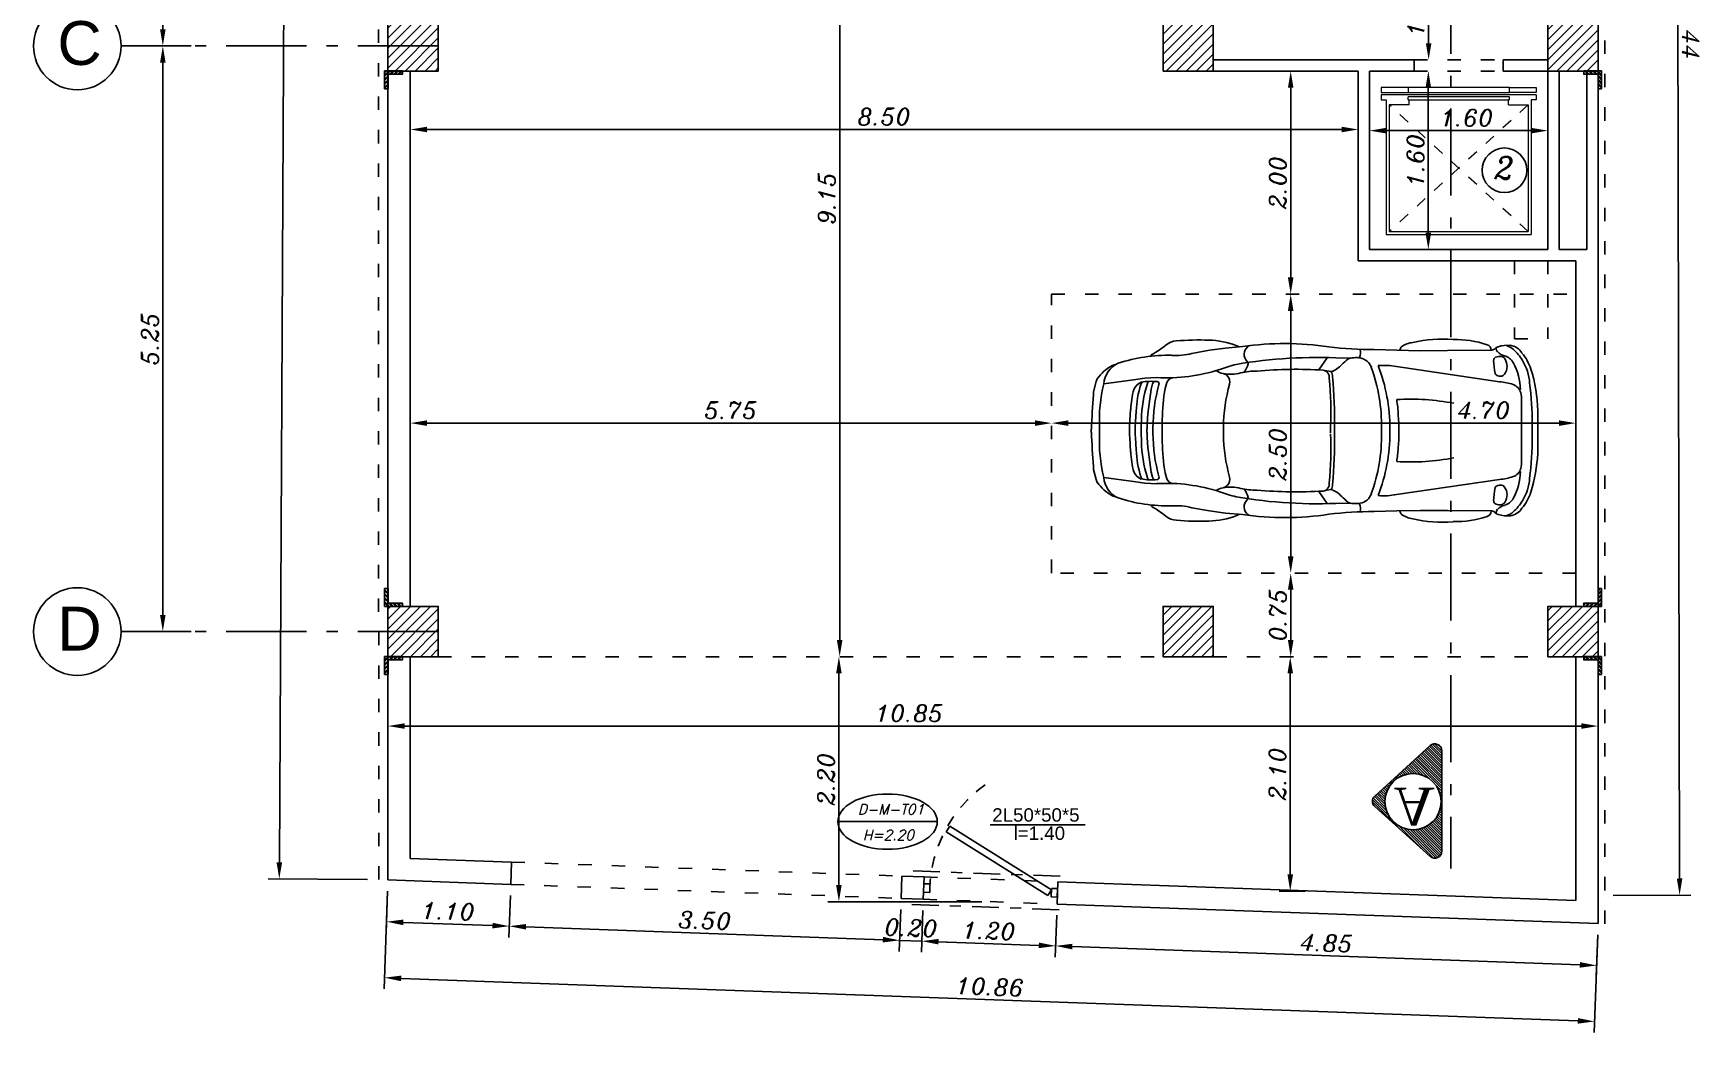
# Model space of a CAD drawing. Header units: millimetres. Extents: x 577 to 2337, y 236 to 943.
# Drawn here: x 1044.38 to 1059.34, y 395.29 to 404.25 of the extents above; entities that cross this region are included whole.
import ezdxf

# ---------------------------------------------------------------- set-up
doc = ezdxf.new("R2010")
doc.units = ezdxf.units.MM
doc.header["$LTSCALE"] = 0.01
doc.linetypes.add('ACAD_ISO03W100', pattern=[30, 12, -18])
doc.linetypes.add('ACAD_ISO10W100', pattern=[18, 12, -3, 0, -3])
for name, color, linetype in [('01-Plan', 1, 'Continuous'), ('03-Ax', 4, 'Continuous'), ('04-Door', 4, 'Continuous'), ('05-Dim', 5, 'Continuous'), ('06-Furn', 4, 'Continuous'), ('07-Text', 3, 'Continuous'), ('09-Sect', 1, 'Continuous'), ('10-coulm', 7, 'Continuous'), ('12-Nal dargah', 3, 'Continuous'), ('15-Window', 4, 'Continuous'), ('18-Maharband', 4, 'Continuous')]:
    doc.layers.add(name, color=color, linetype=linetype)
doc.styles.add('2', font='BHoma.ttf')
doc.styles.get("Standard").update_dxf_attribs({"font": 'italic.shx'})
doc.styles.add('text', font='BBadr.ttf', dxfattribs={"height": 0.2})
doc.dimstyles.new('ISO-25', dxfattribs={"dimtxt": 0.15, "dimasz": 0.15, "dimexe": 0.1, "dimexo": 0.1, "dimgap": 0.04, "dimtad": 1, "dimzin": 1, "dimdsep": 46, "dimtxsty": 'Standard', "dimcen": 0.3, "dimadec": 0, "dimazin": 0, "dimtfac": 1, "dimtmove": 0, "dimatfit": 3, "dimfxl": 1, "dimarcsym": 0})

# ---------------------------------------------------------------- blocks, each defined once
blk = doc.blocks.new('*D446')
at = {"layer": '05-Dim', "color": 0, "lineweight": -2, "transparency": 16777216}
for p, q in [((1058.511, 412.961), (1059.207, 412.962)), ((1059.108, 412.812), (1059.142, 396.671)), ((1058.546, 396.52), (1059.242, 396.522))]:
    blk.add_line(p, q, dxfattribs=at)
at = {"layer": '05-Dim', "color": 0, "transparency": 16777216}
for points in [[(1059.133, 412.812), (1059.083, 412.812), (1059.107, 412.962)], [(1059.167, 396.672), (1059.117, 396.671), (1059.142, 396.521)]]:
    blk.add_solid(points, dxfattribs=at)
at = {"layer": 'Defpoints', "color": 0, "transparency": 16777216}
for p in [(1058.411, 412.96), (1058.446, 396.52), (1059.142, 396.521)]:
    blk.add_point(p, dxfattribs=at)
at = {"layer": '05-Dim', "color": 0, "transparency": 16777216, "insert": (1059.241, 404.319), "char_height": 0.15, "attachment_point": 5, "rotation": 270.1217}
blk.add_mtext('16.44', dxfattribs=at)
blk = doc.blocks.new('*D482')
at = {"layer": '05-Dim', "color": 0, "lineweight": -2, "transparency": 16777216}
for p, q in [((1047.461, 412.961), (1046.569, 412.966)), ((1046.587, 396.817), (1046.668, 412.815)), ((1047.378, 396.663), (1046.486, 396.667))]:
    blk.add_line(p, q, dxfattribs=at)
at = {"layer": '05-Dim', "color": 0, "transparency": 16777216}
for points in [[(1046.643, 412.815), (1046.693, 412.815), (1046.669, 412.965)], [(1046.562, 396.817), (1046.612, 396.817), (1046.586, 396.667)]]:
    blk.add_solid(points, dxfattribs=at)
at = {"layer": 'Defpoints', "color": 0, "transparency": 16777216}
for p in [(1046.669, 412.965), (1047.561, 412.96), (1047.478, 396.662)]:
    blk.add_point(p, dxfattribs=at)
at = {"layer": '05-Dim', "color": 0, "transparency": 16777216, "insert": (1046.538, 409.916), "char_height": 0.15, "attachment_point": 5, "rotation": 89.7088}
blk.add_mtext('16.30', dxfattribs=at)
blk = doc.blocks.new('*D447')
at = {"layer": '05-Dim', "color": 0, "lineweight": -2, "transparency": 16777216}
for p, q in [((1047.558, 396.559), (1047.526, 395.682)), ((1058.408, 396.167), (1058.376, 395.29)), ((1047.679, 395.776), (1058.23, 395.395))]:
    blk.add_line(p, q, dxfattribs=at)
at = {"layer": '05-Dim', "color": 0, "transparency": 16777216}
for points in [[(1047.68, 395.801), (1047.678, 395.751), (1047.529, 395.782)], [(1058.23, 395.42), (1058.229, 395.37), (1058.379, 395.39)]]:
    blk.add_solid(points, dxfattribs=at)
at = {"layer": 'Defpoints', "color": 0, "transparency": 16777216}
for p in [(1047.561, 396.659), (1058.411, 396.267), (1058.379, 395.39)]:
    blk.add_point(p, dxfattribs=at)
at = {"layer": '05-Dim', "color": 0, "transparency": 16777216, "insert": (1052.959, 395.701), "char_height": 0.15, "attachment_point": 5, "rotation": 357.9304}
blk.add_mtext('10.86', dxfattribs=at)
blk = doc.blocks.new('*D448')
at = {"layer": '05-Dim', "color": 0, "lineweight": -2, "transparency": 16777216}
for p, q in [((1051.604, 398.51), (1051.604, 396.613)), ((1052.886, 396.463), (1051.504, 396.463))]:
    blk.add_line(p, q, dxfattribs=at)
at = {"layer": '05-Dim', "color": 0, "transparency": 16777216}
for points in [[(1051.579, 398.51), (1051.629, 398.51), (1051.604, 398.66)], [(1051.579, 396.613), (1051.629, 396.613), (1051.604, 396.463)]]:
    blk.add_solid(points, dxfattribs=at)
at = {"layer": 'Defpoints', "color": 0, "transparency": 16777216}
for p in [(1051.604, 398.66), (1051.604, 396.463), (1052.986, 396.463)]:
    blk.add_point(p, dxfattribs=at)
at = {"layer": '05-Dim', "color": 0, "transparency": 16777216, "insert": (1051.489, 397.562), "char_height": 0.15, "attachment_point": 5, "rotation": 90}
blk.add_mtext('2.20', dxfattribs=at)
blk = doc.blocks.new('*D449')
at = {"layer": '05-Dim', "color": 0, "lineweight": -2, "transparency": 16777216}
for p, q in [((1047.561, 398.149), (1047.561, 397.938)), ((1058.411, 398.149), (1058.411, 397.938)), ((1047.711, 398.038), (1058.261, 398.038))]:
    blk.add_line(p, q, dxfattribs=at)
at = {"layer": '05-Dim', "color": 0, "transparency": 16777216}
for points in [[(1047.711, 398.063), (1047.711, 398.013), (1047.561, 398.038)], [(1058.261, 398.063), (1058.261, 398.013), (1058.411, 398.038)]]:
    blk.add_solid(points, dxfattribs=at)
at = {"layer": 'Defpoints', "color": 0, "transparency": 16777216}
for p in [(1047.561, 398.249), (1058.411, 398.249), (1058.411, 398.038)]:
    blk.add_point(p, dxfattribs=at)
at = {"layer": '05-Dim', "color": 0, "transparency": 16777216, "insert": (1052.236, 398.153), "char_height": 0.15, "attachment_point": 5}
blk.add_mtext('10.85', dxfattribs=at)
blk = doc.blocks.new('co2')
at = {"layer": '10-coulm'}
h = blk.add_hatch(dxfattribs=at)
h.set_pattern_fill('ANSI31', color=5, scale=0.02, style=0)
h.set_pattern_definition([(45, (-770.14033, -706.21029), (-0.0449012806, 0.0449012806), [])])
h.paths.add_polyline_path([(0, 0), (0.45, 0), (0.45, 0.45), (0, 0.45)])
at = {"layer": '10-coulm', "color": 7}
blk.add_lwpolyline([(0, 0), (0.45, 0), (0.45, 0.45), (0, 0.45)], close=True, dxfattribs=at)
blk = doc.blocks.new('caaar')
at = {"layer": '06-Furn', "color": 234, "linetype": 'Continuous'}
for p, q in [((863.957, 647.351), (864.122, 647.38)), ((864.122, 647.38), (864.275, 647.402)), ((864.275, 647.402), (864.433, 647.414)), ((864.38, 647.423), (864.405, 647.412)), ((864.485, 647.415), (864.492, 647.421)), ((865.538, 647.386), (865.538, 647.389)), ((865.887, 647.38), (865.671, 647.386)), ((866.106, 647.376), (865.887, 647.38)), ((866.362, 647.377), (866.106, 647.376)), ((866.772, 647.381), (866.362, 647.377)), ((863.207, 647.237), (863.247, 647.251)), ((863.583, 647.343), (863.566, 647.324)), ((864.476, 647.275), (864.488, 647.263)), ((864.486, 647.253), (864.488, 647.263)), ((865.151, 647.198), (865.23, 647.31)), ((865.376, 647.307), (865.456, 647.309)), ((865.534, 647.316), (865.531, 647.309)), ((866.853, 647.084), (865.883, 647.227)), ((863.033, 646.99), (863.056, 647.086)), ((863.066, 647.112), (863.056, 647.086)), ((863.409, 647.103), (863.128, 647.065)), ((863.513, 647.118), (863.409, 647.103)), ((863.477, 647.059), (863.483, 647.073)), ((863.483, 647.073), (863.488, 647.081)), ((863.627, 647.125), (863.513, 647.118)), ((863.539, 647.068), (863.546, 647.087)), ((863.574, 647.015), (863.588, 647.063)), ((863.588, 647.063), (863.598, 647.088)), ((863.762, 647.118), (863.776, 647.123)), ((864.185, 647.187), (864.182, 647.189)), ((865.226, 647.186), (865.191, 647.194)), ((865.268, 647.179), (865.226, 647.186)), ((863.03, 646.963), (863.033, 646.99)), ((867.058, 646.945), (867.051, 646.98)), ((867.06, 646.88), (867.058, 646.945)), ((863.381, 646.824), (863.372, 646.689)), ((863.433, 646.806), (863.426, 646.688)), ((867.059, 646.655), (867.06, 646.88)), ((867.213, 646.439), (867.211, 646.84)), ((863.011, 646.639), (863.011, 646.61)), ((863.089, 646.654), (863.089, 646.595)), ((864.254, 646.658), (864.254, 646.591)), ((865.263, 646.594), (865.262, 646.647)), ((865.298, 646.649), (865.298, 646.6)), ((865.741, 646.604), (865.741, 646.646)), ((865.821, 646.608), (865.821, 646.641)), ((867.059, 646.594), (867.059, 646.655)), ((867.059, 646.594), (867.06, 646.37)), ((867.159, 646.563), (867.159, 646.686)), ((863.381, 646.426), (863.374, 646.531)), ((863.433, 646.444), (863.428, 646.538)), ((863.03, 646.286), (863.033, 646.259)), ((867.058, 646.304), (867.051, 646.269)), ((867.06, 646.37), (867.058, 646.304)), ((863.033, 646.259), (863.056, 646.164)), ((863.066, 646.137), (863.056, 646.164)), ((863.409, 646.147), (863.128, 646.184)), ((863.513, 646.131), (863.409, 646.147)), ((863.477, 646.19), (863.483, 646.177)), ((863.483, 646.177), (863.488, 646.169)), ((863.627, 646.125), (863.513, 646.131)), ((863.539, 646.181), (863.546, 646.163)), ((863.574, 646.235), (863.588, 646.186)), ((863.588, 646.186), (863.598, 646.162)), ((863.762, 646.132), (863.776, 646.127)), ((866.853, 646.166), (865.883, 646.022)), ((863.207, 646.012), (863.247, 645.999)), ((864.185, 646.062), (864.182, 646.06)), ((864.476, 645.974), (864.488, 645.986)), ((864.486, 645.996), (864.488, 645.986)), ((865.151, 646.052), (865.23, 645.939)), ((865.226, 646.063), (865.191, 646.055)), ((865.268, 646.07), (865.226, 646.063)), ((863.583, 645.907), (863.566, 645.926)), ((863.957, 645.898), (864.122, 645.869)), ((864.122, 645.869), (864.275, 645.848)), ((864.275, 645.848), (864.433, 645.835)), ((864.38, 645.826), (864.405, 645.837)), ((864.485, 645.834), (864.492, 645.828)), ((865.376, 645.943), (865.456, 645.94)), ((865.534, 645.934), (865.531, 645.94)), ((865.538, 645.864), (865.538, 645.86)), ((865.887, 645.869), (865.671, 645.863)), ((866.106, 645.874), (865.887, 645.869)), ((866.362, 645.872), (866.106, 645.874)), ((866.772, 645.869), (866.362, 645.872))]:
    blk.add_line(p, q, dxfattribs=at)
for centre, radius, start, end in [((863.25, 647.973), 0.713, 297.8456, 310.3986), ((863.825, 647.289), 0.18, 93.9919, 128.6321), ((864.026, 644.794), 2.683, 88.0693, 94.5662), ((864.089, 646.653), 0.824, 69.2963, 88.081), ((864.832, 644.69), 2.753, 81.3469, 98.3267), ((864.543, 647.341), 0.094, 127.9373, 224.4515), ((865.675, 650.965), 3.579, 263.1239, 269.9435), ((865.43, 647.357), 0.113, 338.1804, 14.6589), ((866.002, 647.359), 0.0908, 144.3579, 165.1422), ((866.061, 647.228), 0.227, 96.3926, 125.8775), ((866.31, 646.274), 1.212, 85.0633, 103.0814), ((866.441, 646.579), 0.902, 70.9589, 91.6972), ((866.724, 647.385), 0.0484, 354.729, 75.7923), ((866.77, 647.441), 0.0609, 271.2897, 302.9705), ((866.85, 647.358), 0.0571, 101.171, 145.0983), ((866.879, 647.405), 0.0601, 182.11, 221.9106), ((866.922, 647.443), 0.117, 221.6262, 258.7634), ((866.926, 647.156), 0.272, 84.1228, 108.581), ((866.897, 647.308), 0.116, 44.4113, 78.2306), ((866.928, 647.269), 0.16, 32.4027, 80.7015), ((866.661, 647.037), 0.476, 31.2999, 47.7701), ((863.405, 646.87), 0.416, 118.2841, 144.5392), ((863.36, 647.047), 0.232, 114.3046, 175.4469), ((863.736, 645.8), 1.533, 88.8427, 107.9241), ((863.802, 647.967), 0.636, 266.8583, 284.091), ((864.851, 645.434), 1.876, 104.7432, 109.6236), ((865.135, 642.818), 4.495, 86.9292, 99.7524), ((864.236, 647.317), 0.258, 326.3286, 345.546), ((865.215, 647.365), 0.193, 285.9944, 321.8137), ((864.887, 647.819), 0.748, 309.8943, 315.8136), ((865.501, 647.078), 0.234, 80.3007, 109.3327), ((865.516, 647.171), 0.139, 20.4536, 79.8109), ((864.143, 646.676), 1.598, 358.9058, 19.8909), ((865.766, 646.654), 0.584, 78.4461, 95.4941), ((864.17, 646.641), 1.651, 359.9933, 21.1209), ((866.823, 647.289), 0.0264, 106.7172, 187.7191), ((868.306, 647.387), 1.513, 183.8322, 188.5), ((866.861, 647.196), 0.127, 85.9776, 111.03), ((866.861, 647.272), 0.0512, 10.9088, 79.9614), ((866.802, 647.229), 0.121, 313.9548, 25.6128), ((866.869, 647.206), 0.125, 27.3407, 76.0539), ((866.518, 647.006), 0.53, 0.394, 29.1223), ((866.747, 647.081), 0.418, 17.0727, 40.9279), ((866.717, 647.056), 0.418, 2.2743, 33.0902), ((865.771, 646.771), 1.442, 2.7481, 17.4543), ((864.443, 646.73), 1.356, 165.6952, 183.211), ((863.524, 646.965), 0.123, 110.4682, 157.3113), ((864.362, 646.775), 0.929, 162.1777, 178.1117), ((863.578, 646.516), 0.572, 84.7107, 99.8173), ((864.718, 646.698), 1.236, 162.5842, 178.7952), ((865.106, 646.649), 1.515, 164.3505, 179.9365), ((863.718, 648.756), 1.635, 266.8057, 287.9032), ((863.628, 647.066), 0.0205, 337.9944, 82.2653), ((865.126, 646.739), 1.447, 167.2856, 178.9086), ((863.788, 647.049), 0.0736, 110.2872, 173.5068), ((864.317, 647.429), 0.275, 241.2241, 255.9567), ((864.319, 647.544), 0.388, 259.8352, 284.5232), ((865.739, 646.653), 1.484, 163.9803, 179.806), ((864.234, 647.084), 0.0797, 42.6823, 73.314), ((864.238, 647.083), 0.0767, 344.3149, 45.0632), ((864.575, 646.436), 0.749, 90.3622, 102.2316), ((864.943, 642.96), 4.241, 86.6455, 95.0431), ((865.18, 647.125), 0.0704, 353.1527, 80.9613), ((861.946, 646.794), 3.32, 357.6004, 5.5679), ((865.179, 647.133), 0.101, 359.1708, 27.5708), ((861.355, 646.741), 3.944, 358.663, 5.6695), ((866.844, 647.177), 0.0366, 203.0941, 259.22), ((866.861, 647.201), 0.064, 248.1018, 293.1762), ((866.805, 646.529), 0.557, 71.7526, 85.1142), ((866.951, 646.96), 0.102, 11.4717, 73.9007), ((863.682, 646.658), 3.478, 0.4665, 6.8456), ((882.365, 645.688), 19.377, 176.2253, 177.1856), ((864.248, 646.786), 0.867, 164.8571, 177.5004), ((866.316, 646.534), 2.783, 170.0599, 177.7751), ((866.017, 644.805), 2.115, 78.9853, 93.5896), ((864.48, 646.7), 1.421, 3.5588, 8.7688), ((869.151, 646.625), 5.473, 178.5177, 181.4803), ((863.95, 646.627), 1.955, 355.6389, 4.7251), ((882.365, 647.562), 19.377, 182.8143, 183.7746), ((864.443, 646.519), 1.356, 176.789, 194.3048), ((864.319, 646.622), 0.949, 175.9251, 185.4623), ((864.435, 646.622), 1.011, 176.2757, 184.7624), ((866.617, 646.625), 3.136, 178.1737, 181.8388), ((863.769, 646.625), 0.235, 175.672, 184.3279), ((866.316, 646.715), 2.783, 182.2248, 189.94), ((864.693, 646.625), 1.102, 178.6366, 181.3634), ((865.106, 646.6), 1.515, 180.0634, 195.6494), ((865.739, 646.596), 1.484, 180.194, 196.0196), ((861.946, 646.455), 3.32, 354.432, 2.3995), ((861.355, 646.508), 3.944, 354.3304, 1.337), ((864.143, 646.573), 1.598, 340.1091, 1.0941), ((864.17, 646.608), 1.651, 338.879, 0.0067), ((864.248, 646.464), 0.867, 182.4995, 195.1428), ((864.362, 646.474), 0.929, 181.8881, 197.8222), ((864.718, 646.551), 1.236, 181.2518, 197.4157), ((865.126, 646.511), 1.447, 181.0801, 192.7145), ((864.48, 646.549), 1.421, 351.2312, 357.1509), ((863.682, 646.591), 3.478, 353.1543, 359.5334), ((865.771, 646.478), 1.442, 342.5457, 358.4389), ((866.017, 648.444), 2.115, 266.4104, 281.0147), ((866.951, 646.29), 0.102, 286.0993, 348.5283), ((863.405, 646.379), 0.416, 215.4608, 241.7157), ((863.36, 646.203), 0.232, 184.5531, 245.6952), ((863.524, 646.285), 0.123, 202.6882, 249.5316), ((863.578, 646.733), 0.572, 260.1827, 275.2892), ((863.718, 644.493), 1.635, 72.0967, 93.1942), ((863.628, 646.184), 0.0205, 277.732, 22.0043), ((863.788, 646.201), 0.0736, 186.4925, 249.7119), ((864.234, 646.166), 0.0797, 286.6859, 317.3175), ((864.238, 646.166), 0.0767, 314.9365, 15.6851), ((865.18, 646.125), 0.0704, 279.0373, 6.8473), ((865.179, 646.117), 0.101, 332.4289, 0.8289), ((866.844, 646.072), 0.0366, 100.7801, 156.9052), ((866.861, 646.049), 0.064, 66.8238, 111.8982), ((866.805, 646.72), 0.557, 274.8858, 288.2474), ((866.802, 646.02), 0.121, 334.3872, 46.0444), ((866.518, 646.243), 0.53, 330.8777, 359.6059), ((866.717, 646.194), 0.418, 326.9097, 357.7254), ((863.736, 647.449), 1.533, 252.0759, 271.1573), ((864.317, 645.821), 0.275, 104.0434, 118.7759), ((864.851, 647.816), 1.876, 250.3762, 255.2567), ((864.319, 645.706), 0.388, 75.4768, 100.1647), ((865.135, 650.432), 4.495, 260.2475, 273.0707), ((864.575, 646.813), 0.749, 257.7683, 269.6377), ((864.543, 645.908), 0.094, 135.5485, 232.0625), ((864.236, 645.932), 0.258, 14.4541, 33.6714), ((864.943, 650.289), 4.241, 264.9568, 273.3544), ((865.215, 645.884), 0.193, 38.1863, 74.0056), ((864.887, 645.43), 0.748, 44.1863, 50.1055), ((865.501, 646.172), 0.234, 250.6673, 279.6989), ((865.516, 646.078), 0.139, 280.1884, 339.5466), ((865.766, 646.595), 0.584, 264.5059, 281.5537), ((868.306, 645.863), 1.513, 171.4999, 176.1677), ((866.823, 645.96), 0.0264, 172.2819, 253.2831), ((866.861, 645.977), 0.0512, 280.0387, 349.0912), ((866.869, 646.043), 0.125, 283.9461, 332.6591), ((866.661, 646.212), 0.476, 312.2299, 328.7001), ((866.747, 646.169), 0.418, 319.0721, 342.9272), ((863.25, 645.277), 0.713, 49.6013, 62.1544), ((863.825, 645.96), 0.18, 231.3679, 266.0081), ((863.802, 645.282), 0.636, 75.9089, 93.1416), ((864.089, 646.597), 0.824, 271.9188, 290.7037), ((864.832, 648.559), 2.753, 261.6732, 278.653), ((865.675, 642.284), 3.579, 90.0565, 96.876), ((865.43, 645.892), 0.113, 345.3408, 21.8193), ((866.002, 645.89), 0.0908, 194.8578, 215.6421), ((866.061, 646.021), 0.227, 234.1226, 263.6074), ((866.31, 646.976), 1.212, 256.9185, 274.9366), ((866.441, 646.67), 0.902, 268.3026, 289.041), ((866.724, 645.864), 0.0484, 284.2078, 5.271), ((866.77, 645.808), 0.0609, 57.0297, 88.7103), ((866.85, 645.892), 0.0571, 214.9017, 258.829), ((866.861, 646.053), 0.127, 248.9699, 274.0224), ((866.879, 645.844), 0.0601, 138.0891, 177.8895), ((866.922, 645.806), 0.117, 101.2366, 138.3739), ((866.926, 646.094), 0.272, 251.4191, 275.8772), ((866.897, 645.941), 0.116, 281.7694, 315.5886), ((866.928, 645.98), 0.16, 279.2985, 327.5973), ((864.026, 648.455), 2.683, 265.4337, 271.9306)]:
    blk.add_arc(centre, radius, start, end, dxfattribs=at)
for p in [(865.534, 647.316), (865.534, 645.934)]:
    blk.add_point(p, dxfattribs=at)
blk = doc.blocks.new('*D450')
at = {"layer": '05-Dim', "color": 0, "lineweight": -2, "transparency": 16777216}
blk.add_line((1056.889, 403.76), (1056.889, 402.46), dxfattribs=at)
at = {"layer": '05-Dim', "color": 0, "transparency": 16777216}
for points in [[(1056.864, 403.76), (1056.914, 403.76), (1056.889, 403.91)], [(1056.864, 402.46), (1056.914, 402.46), (1056.889, 402.31)]]:
    blk.add_solid(points, dxfattribs=at)
at = {"layer": 'Defpoints', "color": 0, "transparency": 16777216}
for p in [(1056.889, 403.91), (1056.889, 402.31), (1056.889, 402.31)]:
    blk.add_point(p, dxfattribs=at)
at = {"layer": '05-Dim', "color": 0, "transparency": 16777216, "insert": (1056.774, 403.11), "char_height": 0.15, "attachment_point": 5, "rotation": 90}
blk.add_mtext('1.60', dxfattribs=at)
blk = doc.blocks.new('*D483')
at = {"layer": '05-Dim', "color": 0, "lineweight": -2, "transparency": 16777216}
for p, q in [((1056.361, 403.43), (1056.361, 403.476)), ((1057.961, 403.43), (1057.961, 403.476)), ((1056.511, 403.376), (1057.811, 403.376))]:
    blk.add_line(p, q, dxfattribs=at)
at = {"layer": '05-Dim', "color": 0, "transparency": 16777216}
for points in [[(1056.511, 403.401), (1056.511, 403.351), (1056.361, 403.376)], [(1057.811, 403.401), (1057.811, 403.351), (1057.961, 403.376)]]:
    blk.add_solid(points, dxfattribs=at)
at = {"layer": 'Defpoints', "color": 0, "transparency": 16777216}
for p in [(1056.361, 403.33), (1057.961, 403.376), (1057.961, 403.33)]:
    blk.add_point(p, dxfattribs=at)
at = {"layer": '05-Dim', "color": 0, "transparency": 16777216, "insert": (1057.235, 403.491), "char_height": 0.15, "attachment_point": 5}
blk.add_mtext('1.60', dxfattribs=at)
blk = doc.blocks.new('*D451')
at = {"layer": '05-Dim', "color": 0, "lineweight": -2, "transparency": 16777216}
for p, q in [((1056.907, 405.41), (1056.792, 405.41)), ((1056.892, 404.16), (1056.892, 405.26))]:
    blk.add_line(p, q, dxfattribs=at)
at = {"layer": '05-Dim', "color": 0, "transparency": 16777216}
for points in [[(1056.867, 405.26), (1056.917, 405.26), (1056.892, 405.41)], [(1056.867, 404.16), (1056.917, 404.16), (1056.892, 404.01)]]:
    blk.add_solid(points, dxfattribs=at)
at = {"layer": 'Defpoints', "color": 0, "transparency": 16777216}
for p in [(1056.892, 405.41), (1057.007, 405.41), (1056.892, 404.01)]:
    blk.add_point(p, dxfattribs=at)
at = {"layer": '05-Dim', "color": 0, "transparency": 16777216, "insert": (1056.777, 404.461), "char_height": 0.15, "attachment_point": 5, "rotation": 90}
blk.add_mtext('1.40', dxfattribs=at)
blk = doc.blocks.new('*D461')
at = {"layer": '03-Ax', "color": 0, "lineweight": -2, "transparency": 16777216}
for p, q in [((1045.797, 408.935), (1045.442, 408.935)), ((1045.542, 408.785), (1045.542, 404.285)), ((1045.797, 404.135), (1045.442, 404.135))]:
    blk.add_line(p, q, dxfattribs=at)
at = {"layer": '03-Ax', "color": 0, "transparency": 16777216}
for points in [[(1045.517, 408.785), (1045.567, 408.785), (1045.542, 408.935)], [(1045.517, 404.285), (1045.567, 404.285), (1045.542, 404.135)]]:
    blk.add_solid(points, dxfattribs=at)
at = {"layer": 'Defpoints', "color": 0, "transparency": 16777216}
for p in [(1045.897, 408.935), (1045.542, 404.135), (1045.897, 404.135)]:
    blk.add_point(p, dxfattribs=at)
at = {"layer": '03-Ax', "color": 0, "transparency": 16777216, "insert": (1045.427, 406.535), "char_height": 0.15, "attachment_point": 5, "rotation": 90}
blk.add_mtext('4.80', dxfattribs=at)
blk = doc.blocks.new('*D462')
at = {"layer": '03-Ax', "color": 0, "lineweight": -2, "transparency": 16777216}
for p, q in [((1045.797, 404.135), (1045.442, 404.135)), ((1045.542, 403.985), (1045.542, 399.035)), ((1045.797, 398.885), (1045.442, 398.885))]:
    blk.add_line(p, q, dxfattribs=at)
at = {"layer": '03-Ax', "color": 0, "transparency": 16777216}
for points in [[(1045.517, 403.985), (1045.567, 403.985), (1045.542, 404.135)], [(1045.517, 399.035), (1045.567, 399.035), (1045.542, 398.885)]]:
    blk.add_solid(points, dxfattribs=at)
at = {"layer": 'Defpoints', "color": 0, "transparency": 16777216}
for p in [(1045.897, 404.135), (1045.542, 398.885), (1045.897, 398.885)]:
    blk.add_point(p, dxfattribs=at)
at = {"layer": '03-Ax', "color": 0, "transparency": 16777216, "insert": (1045.427, 401.51), "char_height": 0.15, "attachment_point": 5, "rotation": 90}
blk.add_mtext('5.25', dxfattribs=at)
blk = doc.blocks.new('door3')
at = {"layer": '04-Door'}
for p, q in [((842.665, 703.823), (842.635, 703.771)), ((843.597, 703.285), (842.665, 703.823)), ((843.567, 703.233), (842.635, 703.771)), ((842.451, 703.221), (842.451, 703.298)), ((842.451, 703.298), (842.506, 703.298)), ((842.506, 703.221), (842.451, 703.221)), ((842.457, 703.221), (842.501, 703.221)), ((842.506, 703.221), (842.506, 703.298)), ((843.597, 703.285), (843.567, 703.233)), ((843.597, 703.221), (843.597, 703.298)), ((843.597, 703.298), (843.651, 703.298)), ((843.651, 703.221), (843.597, 703.221)), ((843.651, 703.221), (843.651, 703.298))]:
    blk.add_line(p, q, dxfattribs=at)
at = {"layer": '04-Door', "linetype": 'ACAD_ISO03W100', "ltscale": 0.5}
blk.add_arc((843.701, 703.259), 1.196, 127.85, 180, dxfattribs=at)
blk = doc.blocks.new('*D484')
at = {"layer": '05-Dim', "color": 0, "lineweight": -2, "transparency": 16777216}
for p, q in [((1047.558, 396.559), (1047.544, 396.184)), ((1048.658, 396.519), (1048.644, 396.144)), ((1047.698, 396.278), (1048.498, 396.249))]:
    blk.add_line(p, q, dxfattribs=at)
at = {"layer": '05-Dim', "color": 0, "transparency": 16777216}
for points in [[(1047.698, 396.303), (1047.697, 396.253), (1047.548, 396.284)], [(1048.499, 396.274), (1048.497, 396.224), (1048.648, 396.244)]]:
    blk.add_solid(points, dxfattribs=at)
at = {"layer": 'Defpoints', "color": 0, "transparency": 16777216}
for p in [(1047.561, 396.659), (1048.661, 396.619), (1048.648, 396.244)]:
    blk.add_point(p, dxfattribs=at)
at = {"layer": '05-Dim', "color": 0, "transparency": 16777216, "insert": (1048.102, 396.379), "char_height": 0.15, "attachment_point": 5, "rotation": 357.9304}
blk.add_mtext('1.10', dxfattribs=at)
blk = doc.blocks.new('*D485')
at = {"layer": '05-Dim', "color": 0, "lineweight": -2, "transparency": 16777216}
for p, q in [((1048.658, 396.519), (1048.644, 396.144)), ((1052.158, 396.393), (1052.144, 396.018)), ((1048.798, 396.239), (1051.998, 396.123))]:
    blk.add_line(p, q, dxfattribs=at)
at = {"layer": '05-Dim', "color": 0, "transparency": 16777216}
for points in [[(1048.798, 396.263), (1048.797, 396.214), (1048.648, 396.244)], [(1051.999, 396.148), (1051.997, 396.098), (1052.148, 396.117)]]:
    blk.add_solid(points, dxfattribs=at)
at = {"layer": 'Defpoints', "color": 0, "transparency": 16777216}
for p in [(1048.661, 396.619), (1052.161, 396.493), (1052.148, 396.117)]:
    blk.add_point(p, dxfattribs=at)
at = {"layer": '05-Dim', "color": 0, "transparency": 16777216, "insert": (1050.402, 396.296), "char_height": 0.15, "attachment_point": 5, "rotation": 357.9304}
blk.add_mtext('3.50', dxfattribs=at)
blk = doc.blocks.new('*D486')
at = {"layer": '05-Dim', "color": 0, "lineweight": -2, "transparency": 16777216}
for p, q in [((1052.158, 396.393), (1052.144, 396.018)), ((1052.357, 396.386), (1052.344, 396.01)), ((1051.998, 396.123), (1051.848, 396.128)), ((1052.148, 396.117), (1052.347, 396.11)), ((1052.497, 396.105), (1052.647, 396.099))]:
    blk.add_line(p, q, dxfattribs=at)
at = {"layer": '05-Dim', "color": 0, "transparency": 16777216}
for points in [[(1051.999, 396.148), (1051.997, 396.098), (1052.148, 396.117)], [(1052.498, 396.13), (1052.496, 396.08), (1052.347, 396.11)]]:
    blk.add_solid(points, dxfattribs=at)
at = {"layer": 'Defpoints', "color": 0, "transparency": 16777216}
for p in [(1052.161, 396.493), (1052.361, 396.486), (1052.347, 396.11)]:
    blk.add_point(p, dxfattribs=at)
at = {"layer": '05-Dim', "color": 0, "transparency": 16777216, "insert": (1052.252, 396.229), "char_height": 0.15, "attachment_point": 5, "rotation": 357.9304}
blk.add_mtext('0.20', dxfattribs=at)
blk = doc.blocks.new('*D487')
at = {"layer": '05-Dim', "color": 0, "lineweight": -2, "transparency": 16777216}
for p, q in [((1052.357, 396.386), (1052.344, 396.01)), ((1053.557, 396.342), (1053.543, 395.967)), ((1052.497, 396.105), (1053.397, 396.072))]:
    blk.add_line(p, q, dxfattribs=at)
at = {"layer": '05-Dim', "color": 0, "transparency": 16777216}
for points in [[(1052.498, 396.13), (1052.496, 396.08), (1052.347, 396.11)], [(1053.398, 396.097), (1053.396, 396.047), (1053.547, 396.067)]]:
    blk.add_solid(points, dxfattribs=at)
at = {"layer": 'Defpoints', "color": 0, "transparency": 16777216}
for p in [(1052.361, 396.486), (1053.56, 396.442), (1053.547, 396.067)]:
    blk.add_point(p, dxfattribs=at)
at = {"layer": '05-Dim', "color": 0, "transparency": 16777216, "insert": (1052.951, 396.203), "char_height": 0.15, "attachment_point": 5, "rotation": 357.9304}
blk.add_mtext('1.20', dxfattribs=at)
blk = doc.blocks.new('*D488')
at = {"layer": '05-Dim', "color": 0, "lineweight": -2, "transparency": 16777216}
for p, q in [((1053.557, 396.342), (1053.543, 395.967)), ((1058.408, 396.167), (1058.394, 395.792)), ((1053.697, 396.061), (1058.248, 395.897))]:
    blk.add_line(p, q, dxfattribs=at)
at = {"layer": '05-Dim', "color": 0, "transparency": 16777216}
for points in [[(1053.697, 396.086), (1053.696, 396.036), (1053.547, 396.067)], [(1058.249, 395.922), (1058.247, 395.872), (1058.398, 395.892)]]:
    blk.add_solid(points, dxfattribs=at)
at = {"layer": 'Defpoints', "color": 0, "transparency": 16777216}
for p in [(1053.56, 396.442), (1058.411, 396.267), (1058.398, 395.892)]:
    blk.add_point(p, dxfattribs=at)
at = {"layer": '05-Dim', "color": 0, "transparency": 16777216, "insert": (1055.976, 396.094), "char_height": 0.15, "attachment_point": 5, "rotation": 357.9304}
blk.add_mtext('4.85', dxfattribs=at)
blk = doc.blocks.new('*D489')
at = {"layer": '05-Dim', "color": 0, "lineweight": -2, "transparency": 16777216}
blk.add_line((1055.655, 401.76), (1055.655, 399.56), dxfattribs=at)
at = {"layer": '05-Dim', "color": 0, "transparency": 16777216}
for points in [[(1055.63, 401.76), (1055.68, 401.76), (1055.655, 401.91)], [(1055.63, 399.56), (1055.68, 399.56), (1055.655, 399.41)]]:
    blk.add_solid(points, dxfattribs=at)
at = {"layer": 'Defpoints', "color": 0, "transparency": 16777216}
for p in [(1055.655, 401.91), (1055.655, 399.41), (1055.655, 399.41)]:
    blk.add_point(p, dxfattribs=at)
at = {"layer": '05-Dim', "color": 0, "transparency": 16777216, "insert": (1055.54, 400.475), "char_height": 0.15, "attachment_point": 5, "rotation": 90}
blk.add_mtext('2.50', dxfattribs=at)
blk = doc.blocks.new('*D463')
at = {"layer": '05-Dim', "color": 0, "lineweight": -2, "transparency": 16777216}
blk.add_line((1053.661, 400.754), (1058.061, 400.754), dxfattribs=at)
at = {"layer": '05-Dim', "color": 0, "transparency": 16777216}
for points in [[(1053.661, 400.779), (1053.661, 400.729), (1053.511, 400.754)], [(1058.061, 400.779), (1058.061, 400.729), (1058.211, 400.754)]]:
    blk.add_solid(points, dxfattribs=at)
at = {"layer": 'Defpoints', "color": 0, "transparency": 16777216}
for p in [(1053.511, 400.754), (1058.211, 400.754), (1058.211, 400.754)]:
    blk.add_point(p, dxfattribs=at)
at = {"layer": '05-Dim', "color": 0, "transparency": 16777216, "insert": (1057.386, 400.869), "char_height": 0.15, "attachment_point": 5}
blk.add_mtext('4.70', dxfattribs=at)
blk = doc.blocks.new('bee')
at = {"layer": '06-Furn', "color": 5, "lineweight": 9}
for p, q in [((936.524, 570.025), (936.524, 571.232)), ((937.824, 571.232), (936.524, 571.232)), ((936.55, 570.07), (936.55, 571.205)), ((937.797, 571.205), (936.55, 571.205)), ((937.797, 570.07), (937.797, 571.205)), ((937.824, 570.025), (937.824, 571.232)), ((936.728, 570.07), (936.55, 570.07)), ((936.728, 570.07), (936.728, 570.025)), ((937.619, 570.07), (937.797, 570.07)), ((937.619, 570.07), (937.619, 570.025)), ((936.479, 569.981), (936.479, 570.025)), ((936.479, 570.025), (936.524, 570.025)), ((936.479, 569.981), (937.868, 569.981)), ((936.719, 570.025), (936.728, 570.025)), ((936.719, 570.025), (936.719, 569.999)), ((936.719, 569.999), (937.628, 569.999)), ((937.619, 570.025), (936.728, 570.025)), ((937.628, 570.025), (937.619, 570.025)), ((937.628, 570.025), (937.628, 569.999)), ((937.868, 570.025), (937.824, 570.025)), ((937.868, 569.981), (937.868, 570.025))]:
    blk.add_line(p, q, dxfattribs=at)
at = {"layer": '06-Furn', "color": 5, "linetype": 'ACAD_ISO03W100', "lineweight": 13, "ltscale": 0.6}
for p, q in [((936.55, 570.07), (937.797, 571.205)), ((936.55, 571.205), (937.797, 570.07))]:
    blk.add_line(p, q, dxfattribs=at)
at = {"layer": '06-Furn', "color": 5, "lineweight": 9}
for points in [[(936.719, 569.914), (936.479, 569.914), (936.479, 569.959), (936.719, 569.959)], [(937.628, 569.914), (937.868, 569.914), (937.868, 569.959), (937.628, 569.959)]]:
    blk.add_lwpolyline(points, dxfattribs=at)
blk.add_lwpolyline([(937.628, 569.959), (936.719, 569.959), (936.719, 569.914), (937.628, 569.914)], close=True, dxfattribs=at)
blk = doc.blocks.new('*D496')
at = {"layer": '05-Dim', "color": 0, "lineweight": -2, "transparency": 16777216}
blk.add_line((1051.611, 407.66), (1051.611, 398.81), dxfattribs=at)
at = {"layer": '05-Dim', "color": 0, "transparency": 16777216}
for points in [[(1051.586, 407.66), (1051.636, 407.66), (1051.611, 407.81)], [(1051.586, 398.81), (1051.636, 398.81), (1051.611, 398.66)]]:
    blk.add_solid(points, dxfattribs=at)
at = {"layer": 'Defpoints', "color": 0, "transparency": 16777216}
for p in [(1051.611, 407.81), (1051.611, 398.66), (1051.611, 398.66)]:
    blk.add_point(p, dxfattribs=at)
at = {"layer": '05-Dim', "color": 0, "transparency": 16777216, "insert": (1051.496, 402.769), "char_height": 0.15, "attachment_point": 5, "rotation": 90}
blk.add_mtext('9.15', dxfattribs=at)
blk = doc.blocks.new('*D467')
at = {"layer": '05-Dim', "color": 0, "lineweight": -2, "transparency": 16777216}
blk.add_line((1053.361, 400.754), (1047.911, 400.754), dxfattribs=at)
at = {"layer": '05-Dim', "color": 0, "transparency": 16777216}
for points in [[(1047.911, 400.779), (1047.911, 400.729), (1047.761, 400.754)], [(1053.361, 400.779), (1053.361, 400.729), (1053.511, 400.754)]]:
    blk.add_solid(points, dxfattribs=at)
at = {"layer": 'Defpoints', "color": 0, "transparency": 16777216}
for p in [(1047.761, 400.754), (1047.761, 400.754), (1053.511, 400.754)]:
    blk.add_point(p, dxfattribs=at)
at = {"layer": '05-Dim', "color": 0, "transparency": 16777216, "insert": (1050.636, 400.869), "char_height": 0.15, "attachment_point": 5}
blk.add_mtext('5.75', dxfattribs=at)
blk = doc.blocks.new('*D499')
at = {"layer": '05-Dim', "color": 0, "lineweight": -2, "transparency": 16777216}
for p, q in [((1047.761, 403.451), (1047.761, 403.486)), ((1056.111, 403.386), (1047.911, 403.386))]:
    blk.add_line(p, q, dxfattribs=at)
at = {"layer": '05-Dim', "color": 0, "transparency": 16777216}
for points in [[(1047.911, 403.411), (1047.911, 403.361), (1047.761, 403.386)], [(1056.111, 403.411), (1056.111, 403.361), (1056.261, 403.386)]]:
    blk.add_solid(points, dxfattribs=at)
at = {"layer": 'Defpoints', "color": 0, "transparency": 16777216}
for p in [(1047.761, 403.386), (1047.761, 403.351), (1056.261, 403.386)]:
    blk.add_point(p, dxfattribs=at)
at = {"layer": '05-Dim', "color": 0, "transparency": 16777216, "insert": (1052.011, 403.501), "char_height": 0.15, "attachment_point": 5}
blk.add_mtext('8.50', dxfattribs=at)
blk = doc.blocks.new('*D500')
at = {"layer": '05-Dim', "color": 0, "lineweight": -2, "transparency": 16777216}
blk.add_line((1055.655, 402.06), (1055.655, 403.76), dxfattribs=at)
at = {"layer": '05-Dim', "color": 0, "transparency": 16777216}
for points in [[(1055.63, 403.76), (1055.68, 403.76), (1055.655, 403.91)], [(1055.63, 402.06), (1055.68, 402.06), (1055.655, 401.91)]]:
    blk.add_solid(points, dxfattribs=at)
at = {"layer": 'Defpoints', "color": 0, "transparency": 16777216}
for p in [(1055.655, 403.91), (1055.655, 403.91), (1055.655, 401.91)]:
    blk.add_point(p, dxfattribs=at)
at = {"layer": '05-Dim', "color": 0, "transparency": 16777216, "insert": (1055.54, 402.91), "char_height": 0.15, "attachment_point": 5, "rotation": 90}
blk.add_mtext('2.00', dxfattribs=at)
blk = doc.blocks.new('*D502')
at = {"layer": '05-Dim', "color": 0, "lineweight": -2, "transparency": 16777216}
blk.add_line((1055.655, 399.26), (1055.655, 398.81), dxfattribs=at)
at = {"layer": '05-Dim', "color": 0, "transparency": 16777216}
for points in [[(1055.63, 399.26), (1055.68, 399.26), (1055.655, 399.41)], [(1055.63, 398.81), (1055.68, 398.81), (1055.655, 398.66)]]:
    blk.add_solid(points, dxfattribs=at)
at = {"layer": 'Defpoints', "color": 0, "transparency": 16777216}
for p in [(1055.655, 399.41), (1055.655, 398.66), (1055.655, 398.66)]:
    blk.add_point(p, dxfattribs=at)
at = {"layer": '05-Dim', "color": 0, "transparency": 16777216, "insert": (1055.54, 399.035), "char_height": 0.15, "attachment_point": 5, "rotation": 90}
blk.add_mtext('0.75', dxfattribs=at)
blk = doc.blocks.new('Section')
at = {"layer": '09-Sect'}
h = blk.add_hatch(dxfattribs=at)
h.set_pattern_fill('ANSI31', color=8, scale=0.01)
h.paths.add_polyline_path([(616.475, 655.14, 0.651534), (616.264, 655.047), (616.264, 653.248, 0.649458), (616.474, 653.154), (617.467, 654.048, 0.443397), (617.468, 654.235)])
h.paths.add_polyline_path([(617.284, 654.135, -1), (616.276, 654.135, -1)], flags=16)
for p, q in [((616.264, 653.248), (616.264, 655.047)), ((617.468, 654.235), (616.475, 655.14)), ((616.474, 653.154), (617.467, 654.048))]:
    blk.add_line(p, q, dxfattribs=at)
blk.add_circle((616.78, 654.135), 0.504, dxfattribs=at)
for centre, start, end in [((616.39, 655.047), 47.6576, 180), ((617.383, 654.142), 312.0081, 47.6576), ((616.39, 653.248), 180, 312.0081)]:
    blk.add_arc(centre, 0.126, start, end, dxfattribs=at)
at = {"layer": '09-Sect', "color": 1, "insert": (617.127, 653.709), "char_height": 0.67457, "width": 0.3656, "attachment_point": 1, "rotation": 180, "style": '2'}
blk.add_mtext('{\\fTimes New Roman|b0|i0|c0|p18;A}', dxfattribs=at)
blk = doc.blocks.new('*D481')
at = {"layer": '05-Dim', "color": 0, "lineweight": -2, "transparency": 16777216}
for p, q in [((1055.555, 398.66), (1055.551, 398.66)), ((1055.651, 398.51), (1055.651, 396.708)), ((1055.789, 396.558), (1055.551, 396.558))]:
    blk.add_line(p, q, dxfattribs=at)
at = {"layer": '05-Dim', "color": 0, "transparency": 16777216}
for points in [[(1055.626, 398.51), (1055.676, 398.51), (1055.651, 398.66)], [(1055.626, 396.708), (1055.676, 396.708), (1055.651, 396.558)]]:
    blk.add_solid(points, dxfattribs=at)
at = {"layer": 'Defpoints', "color": 0, "transparency": 16777216}
for p in [(1055.655, 398.66), (1055.651, 396.558), (1055.889, 396.558)]:
    blk.add_point(p, dxfattribs=at)
at = {"layer": '05-Dim', "color": 0, "transparency": 16777216, "insert": (1055.536, 397.609), "char_height": 0.15, "attachment_point": 5, "rotation": 90}
blk.add_mtext('2.10', dxfattribs=at)
blk = doc.blocks.new('nabshi.16')
at = {"layer": '18-Maharband'}
h = blk.add_hatch(dxfattribs=at)
h.set_pattern_fill('ANSI32', color=5, scale=0.002667)
h.set_pattern_definition([(45, (104.628065, 31.17932), (-0.01796051224, 0.01796051224), []), (45, (104.640038, 31.17932), (-0.01796051224, 0.01796051224), [])])
edge = h.paths.add_edge_path()
edge.add_arc((1121.682, 457.48), 0.0016, 270, 360)
edge.add_line((1121.684, 457.48), (1121.684, 457.608))
edge.add_arc((1121.685, 457.608), 0.0016, 90, 180, ccw=False)
edge.add_line((1121.685, 457.609), (1121.812, 457.609))
edge.add_arc((1121.812, 457.611), 0.00207, 277.4806, 385.2694)
edge.add_line((1121.813, 457.612), (1121.813, 457.639))
edge.add_line((1121.813, 457.639), (1121.653, 457.639))
edge.add_line((1121.653, 457.639), (1121.653, 457.479))
edge.add_line((1121.653, 457.479), (1121.682, 457.479))
at = {"layer": '18-Maharband', "color": 2}
for p, q in [((1121.813, 457.639), (1121.653, 457.639)), ((1121.653, 457.639), (1121.653, 457.479)), ((1121.684, 457.48), (1121.684, 457.608)), ((1121.812, 457.609), (1121.685, 457.609)), ((1121.813, 457.639), (1121.813, 457.611)), ((1121.653, 457.479), (1121.682, 457.479))]:
    blk.add_line(p, q, dxfattribs=at)
for centre, start, end in [((1121.685, 457.608), 90, 180), ((1121.812, 457.611), 270, 0), ((1121.682, 457.48), 270, 0)]:
    blk.add_arc(centre, 0.0016, start, end, dxfattribs=at)

msp = doc.modelspace()

# ---------------------------------------------------------------- linework, layer by layer
at = {"layer": '01-Plan', "color": 4, "linetype": 'ACAD_ISO03W100'}
for p, q in [((1047.478, 396.662), (1047.473, 415.41)), ((1058.471, 396.265), (1058.471, 415.394)), ((1056.761, 404.01), (1057.561, 404.01)), ((1056.761, 403.91), (1057.561, 403.91)), ((1048.011, 398.66), (1054.511, 398.66)), ((1054.961, 398.66), (1057.961, 398.66)), ((1048.668, 396.819), (1052.168, 396.693)), ((1048.661, 396.619), (1052.161, 396.493)), ((1052.368, 396.686), (1053.567, 396.642)), ((1052.361, 396.486), (1053.56, 396.442))]:
    msp.add_line(p, q, dxfattribs=at)
at = {"layer": '01-Plan'}
for p, q in [((1047.561, 399.11), (1047.561, 403.91)), ((1047.761, 399.11), (1047.761, 403.91)), ((1054.961, 404.01), (1056.761, 404.01)), ((1054.961, 403.91), (1056.261, 403.91)), ((1056.261, 402.21), (1056.261, 403.91)), ((1056.361, 402.31), (1056.361, 403.91)), ((1056.361, 403.91), (1056.761, 403.91)), ((1056.761, 403.91), (1056.761, 404.01)), ((1057.561, 404.01), (1057.961, 404.01)), ((1057.561, 403.91), (1057.561, 404.01)), ((1057.561, 403.91), (1057.961, 403.91)), ((1057.961, 402.31), (1057.961, 403.91)), ((1058.061, 402.31), (1058.061, 403.91)), ((1058.311, 402.31), (1058.311, 403.91)), ((1058.411, 399.11), (1058.411, 403.91)), ((1056.361, 402.31), (1057.961, 402.31)), ((1058.061, 402.31), (1058.311, 402.31)), ((1056.261, 402.21), (1058.211, 402.21)), ((1058.211, 399.11), (1058.211, 402.21)), ((1047.561, 396.659), (1047.561, 398.66)), ((1047.761, 396.852), (1047.761, 398.66)), ((1058.211, 396.474), (1058.211, 398.66)), ((1058.411, 396.267), (1058.411, 398.66)), ((1047.761, 396.852), (1048.668, 396.819)), ((1048.661, 396.619), (1048.668, 396.819)), ((1047.561, 396.659), (1048.661, 396.619)), ((1052.161, 396.493), (1052.168, 396.693)), ((1052.168, 396.693), (1052.368, 396.686)), ((1052.361, 396.486), (1052.368, 396.686)), ((1053.56, 396.442), (1053.567, 396.642)), ((1053.567, 396.642), (1058.211, 396.474)), ((1052.161, 396.493), (1052.361, 396.486)), ((1053.56, 396.442), (1058.411, 396.267))]:
    msp.add_line(p, q, dxfattribs=at)
at = {"layer": '01-Plan', "color": 3, "linetype": 'ACAD_ISO03W100'}
for p, q in [((1057.661, 402.21), (1057.661, 401.51)), ((1057.961, 402.21), (1057.961, 401.51)), ((1057.661, 401.51), (1057.961, 401.51))]:
    msp.add_line(p, q, dxfattribs=at)
at = {"layer": '03-Ax', "linetype": 'ACAD_ISO10W100', "ltscale": 6}
for p, q in [((1048.011, 404.135), (1045.168, 404.135)), ((1048.011, 398.885), (1045.168, 398.885))]:
    msp.add_line(p, q, dxfattribs=at)
at = {"layer": '03-Ax'}
for centre in [(1044.775, 404.135), (1044.775, 398.885)]:
    msp.add_circle(centre, 0.393, dxfattribs=at)
at = {"layer": '06-Furn', "color": 5, "linetype": 'ACAD_ISO03W100'}
msp.add_lwpolyline([(1058.211, 399.41), (1053.511, 399.41), (1053.511, 401.91), (1058.211, 401.91)], close=True, dxfattribs=at)
at = {"layer": '07-Text', "color": 3}
msp.add_circle((1057.572, 403.021), 0.2, dxfattribs=at)
at = {"layer": '09-Sect', "color": 7, "linetype": 'ACAD_ISO10W100', "ltscale": 6.5}
msp.add_line((1057.09, 416.273), (1057.09, 396.76), dxfattribs=at)
at = {"layer": '12-Nal dargah', "lineweight": 25}
msp.add_line((1052.959, 397.153), (1053.812, 397.153), dxfattribs=at)
at = {"layer": '12-Nal dargah', "linetype": 'ACAD_ISO10W100', "ltscale": 2}
for p, q in [((1052.27, 396.739), (1053.669, 396.689)), ((1052.259, 396.439), (1053.658, 396.389))]:
    msp.add_line(p, q, dxfattribs=at)
at = {"layer": '15-Window', "color": 4}
msp.add_line((1051.595, 397.181), (1052.486, 397.181), dxfattribs=at)
at = {"layer": '15-Window', "color": 4, "extrusion": (0, 0, -1)}
msp.add_ellipse((1052.04, 397.181), major_axis=(0.446, 0), ratio=0.555556, dxfattribs=at)

# ---------------------------------------------------------------- block references
at = {"layer": '04-Door', "rotation": 357.9304165867835}
msp.add_blockref('door3', (185.066, -275.791), dxfattribs=at)
at = {"layer": '06-Furn', "rotation": 180}
msp.add_blockref('bee', (1994.335, 973.677), dxfattribs=at)
at = {"layer": '06-Furn', "color": 241, "xscale": -0.9529256555680451, "yscale": 0.9529256555680451, "zscale": 0.9529256555680451, "rotation": 180}
msp.add_blockref('caaar', (231.482, 1016.872), dxfattribs=at)
at = {"layer": '09-Sect', "xscale": -0.4999999999999368, "yscale": 0.4999999999999368, "zscale": 0.4999999999999368}
msp.add_blockref('Section', (1365.142, 70.293), dxfattribs=at)
at = {"layer": '10-coulm'}
for p in [(1047.561, 403.91), (1054.511, 403.91), (1057.961, 403.91), (1047.561, 398.66), (1054.511, 398.66), (1057.961, 398.66)]:
    msp.add_blockref('co2', p, dxfattribs=at)
at = {"layer": '18-Maharband'}
for p in [(-74.122, -53.728), (-74.122, -58.978)]:
    msp.add_blockref('nabshi.16', p, dxfattribs=at)
at = {"layer": '18-Maharband', "xscale": -1}
for p in [(2180.095, -53.728), (2180.095, -58.978)]:
    msp.add_blockref('nabshi.16', p, dxfattribs=at)
at = {"layer": '18-Maharband', "xscale": -1, "rotation": 180}
msp.add_blockref('nabshi.16', (-74.122, 856.749), dxfattribs=at)
at = {"layer": '18-Maharband', "rotation": 180}
msp.add_blockref('nabshi.16', (2180.095, 856.749), dxfattribs=at)

# ---------------------------------------------------------------- texts
at = {"layer": '03-Ax', "char_height": 0.39333, "width": 0.68193, "attachment_point": 1}
for s, insert in [('{\\fArial|b0|i0|c0|p32;C}', (1044.597, 404.358)), ('{\\fArial|b0|i0|c0|p32;D}', (1044.597, 399.108))]:
    msp.add_mtext(s, dxfattribs=dict(at, insert=insert))
at = {"layer": '07-Text', "color": 3, "insert": (1057.481, 403.141), "char_height": 0.2, "width": 0.22798, "attachment_point": 1, "style": 'text'}
msp.add_mtext('{\\Fitalic|c0;2}', dxfattribs=at)
at = {"layer": '12-Nal dargah', "char_height": 0.12, "width": 1.09423, "style": 'text'}
for s, insert, attachment_point in [('{\\fArial|b0|i0|c0|p34;2L50*50*5}', (1053.762, 397.301), 3), ('{\\fArial|b0|i0|c0|p34;l=1.40}', (1053.632, 397.016), 9)]:
    msp.add_mtext(s, dxfattribs=dict(at, insert=insert, attachment_point=attachment_point))
at = {"layer": '15-Window', "color": 4, "char_height": 0.0908, "width": 1.5193, "attachment_point": 3}
for s, insert in [('D-M-T01', (1052.369, 397.337)), ('H=2.20', (1052.277, 397.107))]:
    msp.add_mtext(s, dxfattribs=dict(at, insert=insert))

# ---------------------------------------------------------------- dimensions: what is measured, and where the dimension line sits
at = {"layer": '03-Ax', "color": 5}
for base, p1, p2, picture, middle in [((1045.542, 404.135), (1045.897, 408.935), (1045.897, 404.135), '*D461', (1045.427, 406.535)), ((1045.542, 398.885), (1045.897, 404.135), (1045.897, 398.885), '*D462', (1045.427, 401.51))]:
    dim = msp.add_linear_dim(base=base, p1=p1, p2=p2, angle=90, dimstyle='ISO-25', dxfattribs=at)
    dim.commit()
    dim.dimension.update_dxf_attribs({"geometry": picture, "text_midpoint": middle})
at = {"layer": '05-Dim'}
for base, p1, p2, angle, picture, middle, dimtype in [((1046.669, 412.965), (1047.478, 396.662), (1047.561, 412.96), 89.7088, '*D482', (1046.653, 409.916), 161), ((1059.142, 396.521), (1058.411, 412.96), (1058.446, 396.52), 270.1217, '*D446', (1059.126, 404.319), 161), ((1051.611, 398.66), (1051.611, 407.81), (1051.611, 398.66), 90, '*D496', (1051.611, 402.769), 160), ((1056.892, 405.41), (1056.892, 404.01), (1057.007, 405.41), 90, '*D451', (1056.892, 404.461), 160), ((1055.655, 399.41), (1055.655, 401.91), (1055.655, 399.41), 90, '*D489', (1055.655, 400.475), 160), ((1051.604, 396.463), (1051.604, 398.66), (1052.986, 396.463), 90, '*D448', (1051.604, 397.562), 160)]:
    dim = msp.add_linear_dim(base=base, p1=p1, p2=p2, angle=angle, dimstyle='ISO-25', dxfattribs=at)
    dim.commit()
    dim.dimension.update_dxf_attribs({"geometry": picture, "text_midpoint": middle, "dimtype": dimtype})
for base, p1, p2, picture, middle in [((1055.655, 403.91), (1055.655, 401.91), (1055.655, 403.91), '*D500', (1055.54, 402.91)), ((1056.889, 402.31), (1056.889, 403.91), (1056.889, 402.31), '*D450', (1056.774, 403.11)), ((1055.655, 398.66), (1055.655, 399.41), (1055.655, 398.66), '*D502', (1055.54, 399.035)), ((1055.651, 396.558), (1055.655, 398.66), (1055.889, 396.558), '*D481', (1055.536, 397.609))]:
    dim = msp.add_linear_dim(base=base, p1=p1, p2=p2, angle=90, dimstyle='ISO-25', dxfattribs=at)
    dim.commit()
    dim.dimension.update_dxf_attribs({"geometry": picture, "text_midpoint": middle})
for base, p1, p2, picture, middle in [((1047.761, 403.386), (1056.261, 403.386), (1047.761, 403.351), '*D499', (1052.011, 403.501)), ((1047.761, 400.754), (1053.511, 400.754), (1047.761, 400.754), '*D467', (1050.636, 400.869))]:
    dim = msp.add_linear_dim(base=base, p1=p1, p2=p2, dimstyle='ISO-25', dxfattribs=at)
    dim.commit()
    dim.dimension.update_dxf_attribs({"geometry": picture, "text_midpoint": middle})
for base, p1, p2, picture, middle in [((1057.961, 403.376), (1056.361, 403.33), (1057.961, 403.33), '*D483', (1057.235, 403.376)), ((1058.211, 400.754), (1053.511, 400.754), (1058.211, 400.754), '*D463', (1057.386, 400.754)), ((1058.411, 398.038), (1047.561, 398.249), (1058.411, 398.249), '*D449', (1052.236, 398.038))]:
    dim = msp.add_linear_dim(base=base, p1=p1, p2=p2, dimstyle='ISO-25', dxfattribs=at)
    dim.commit()
    dim.dimension.update_dxf_attribs({"geometry": picture, "text_midpoint": middle, "dimtype": 160})
for p2, distance, picture, middle in [((1058.411, 396.267), -0.878, '*D447', (1052.959, 395.701)), ((1048.661, 396.619), -0.376, '*D484', (1048.102, 396.379))]:
    dim = msp.add_aligned_dim(p1=(1047.561, 396.659), p2=p2, distance=distance, dimstyle='ISO-25', dxfattribs=at)
    dim.commit()
    dim.dimension.update_dxf_attribs({"geometry": picture, "text_midpoint": middle})
for base, p1, p2, picture, middle in [((1052.148, 396.117), (1048.661, 396.619), (1052.161, 396.493), '*D485', (1050.402, 396.296)), ((1053.547, 396.067), (1052.361, 396.486), (1053.56, 396.442), '*D487', (1052.951, 396.203)), ((1058.398, 395.892), (1053.56, 396.442), (1058.411, 396.267), '*D488', (1055.976, 396.094))]:
    dim = msp.add_linear_dim(base=base, p1=p1, p2=p2, angle=177.9304, dimstyle='ISO-25', override={"dimtmove": 1}, dxfattribs=at)
    dim.commit()
    dim.dimension.update_dxf_attribs({"geometry": picture, "text_midpoint": middle})
dim = msp.add_linear_dim(base=(1052.347, 396.11), p1=(1052.161, 396.493), p2=(1052.361, 396.486), angle=177.9304, dimstyle='ISO-25', override={"dimtmove": 1}, dxfattribs=at)
dim.commit()
dim.dimension.update_dxf_attribs({"geometry": '*D486', "text_midpoint": (1052.248, 396.114), "dimtype": 160})

doc.saveas('drawing.dxf')
